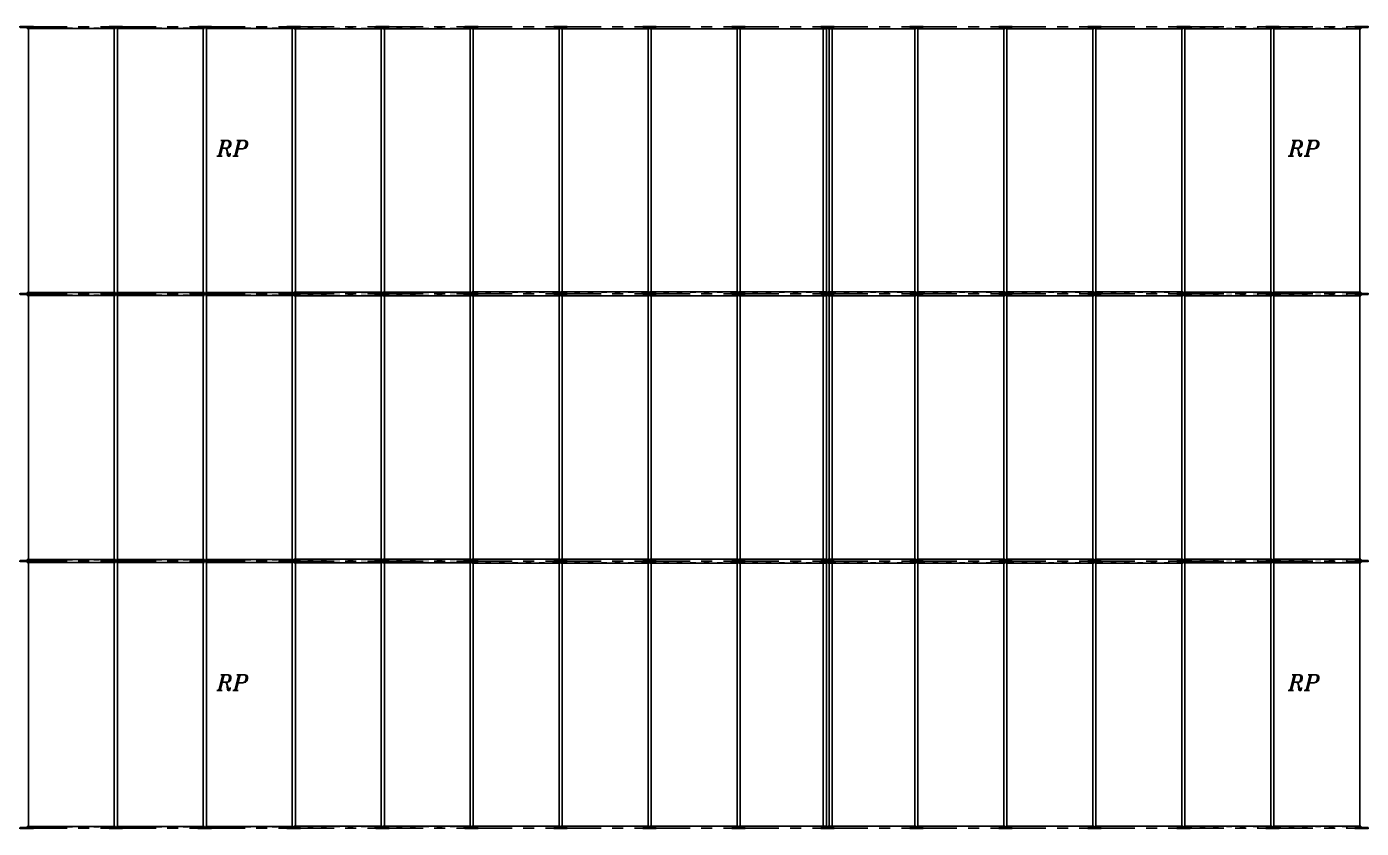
# Model space of a CAD drawing. Header units: inches. Extents: x -15 to 1885144, y -42615 to 866270.
# Drawn here: x 1662029 to 1692024, y 340410 to 358420 of the extents above; entities that cross this region are included whole.
import ezdxf

# ---------------------------------------------------------------- set-up
doc = ezdxf.new("R2010")
doc.units = ezdxf.units.IN
doc.header["$LTSCALE"] = 100
doc.header["$MEASUREMENT"] = 0
for name, pattern in [('CENTER', [2, 1.25, -0.25, 0.25, -0.25]), ('dash line', [30, 12, -18]), ('PHANTOM2', [1.25, 0.625, -0.125, 0.125, -0.125, 0.125, -0.125])]:
    doc.linetypes.add(name, pattern=pattern)
for name, color, linetype in [('axis', 8, 'PHANTOM2'), ('layout', 7, 'Continuous'), ('purlins', 4, 'Continuous'), ('text', 3, 'Continuous')]:
    doc.layers.add(name, color=color, linetype=linetype)
doc.styles.add('TEXT-3', font='ITALICT.shx', dxfattribs={"height": 350})

# ---------------------------------------------------------------- blocks, each defined once
blk = doc.blocks.new('*U1119')
at = {"layer": 'layout', "ltscale": 0.01}
for p, q in [((150, 10), (-150, 10)), ((-150, 10), (-150, -10)), ((150, -10), (150, 10)), ((-150, -10), (150, -10))]:
    blk.add_line(p, q, dxfattribs=at)
blk = doc.blocks.new('*U1120')
at = {"layer": 'layout', "color": 0, "linetype": 'ByBlock', "lineweight": -2, "transparency": 16777216}
for p in [(0, 0), (2000, 0), (4000, 0), (6000, 0), (8000, 0), (10000, 0), (12000, 0), (14000, 0), (16000, 0), (18000, 0)]:
    blk.add_blockref('*U1119', p, dxfattribs=at)
blk = doc.blocks.new('*U1121')
at = {"layer": 'layout', "ltscale": 0.01}
for p, q in [((150, 10), (-150, 10)), ((-150, 10), (-150, -10)), ((150, -10), (150, 10)), ((-150, -10), (150, -10))]:
    blk.add_line(p, q, dxfattribs=at)
blk = doc.blocks.new('*U1122')
at = {"layer": 'layout', "color": 0, "linetype": 'ByBlock', "lineweight": -2, "transparency": 16777216}
for p in [(0, 0), (2000, 0), (4000, 0), (6000, 0), (8000, 0), (10000, 0), (12000, 0), (14000, 0), (16000, 0), (18000, 0)]:
    blk.add_blockref('*U1121', p, dxfattribs=at)
blk = doc.blocks.new('*U1123')
at = {"layer": 'layout', "ltscale": 0.01}
for p, q in [((150, 10), (-150, 10)), ((-150, 10), (-150, -10)), ((150, -10), (150, 10)), ((-150, -10), (150, -10))]:
    blk.add_line(p, q, dxfattribs=at)
blk = doc.blocks.new('*U1124')
at = {"layer": 'layout', "color": 0, "linetype": 'ByBlock', "lineweight": -2, "transparency": 16777216}
for p in [(0, 0), (2000, 0), (4000, 0), (6000, 0), (8000, 0), (10000, 0), (12000, 0), (14000, 0), (16000, 0), (18000, 0)]:
    blk.add_blockref('*U1123', p, dxfattribs=at)
blk = doc.blocks.new('*U1125')
at = {"layer": 'layout', "ltscale": 0.01}
for p, q in [((150, 10), (-150, 10)), ((-150, 10), (-150, -10)), ((150, -10), (150, 10)), ((-150, -10), (150, -10))]:
    blk.add_line(p, q, dxfattribs=at)
blk = doc.blocks.new('*U1126')
at = {"layer": 'layout', "color": 0, "linetype": 'ByBlock', "lineweight": -2, "transparency": 16777216}
for p in [(0, 0), (2000, 0), (4000, 0), (6000, 0), (8000, 0), (10000, 0), (12000, 0), (14000, 0), (16000, 0), (18000, 0)]:
    blk.add_blockref('*U1125', p, dxfattribs=at)
blk = doc.blocks.new('*U1127')
at = {"layer": 'layout', "ltscale": 0.01}
for p, q in [((150, 10), (-150, 10)), ((-150, 10), (-150, -10)), ((150, -10), (150, 10)), ((-150, -10), (150, -10))]:
    blk.add_line(p, q, dxfattribs=at)
blk = doc.blocks.new('*U1128')
at = {"layer": 'layout', "color": 0, "linetype": 'ByBlock', "lineweight": -2, "transparency": 16777216}
for p in [(0, 0), (2000, 0), (4000, 0), (6000, 0), (8000, 0), (10000, 0), (12000, 0), (14000, 0), (16000, 0), (18000, 0)]:
    blk.add_blockref('*U1127', p, dxfattribs=at)
blk = doc.blocks.new('*U1129')
at = {"layer": 'layout', "ltscale": 0.01}
for p, q in [((150, 10), (-150, 10)), ((-150, 10), (-150, -10)), ((150, -10), (150, 10)), ((-150, -10), (150, -10))]:
    blk.add_line(p, q, dxfattribs=at)
blk = doc.blocks.new('*U1130')
at = {"layer": 'layout', "color": 0, "linetype": 'ByBlock', "lineweight": -2, "transparency": 16777216}
for p in [(0, 0), (2000, 0), (4000, 0), (6000, 0), (8000, 0), (10000, 0), (12000, 0), (14000, 0), (16000, 0), (18000, 0)]:
    blk.add_blockref('*U1129', p, dxfattribs=at)
blk = doc.blocks.new('*U1131')
at = {"layer": 'layout', "ltscale": 0.01}
for p, q in [((150, 10), (-150, 10)), ((-150, 10), (-150, -10)), ((150, -10), (150, 10)), ((-150, -10), (150, -10))]:
    blk.add_line(p, q, dxfattribs=at)
blk = doc.blocks.new('*U1132')
at = {"layer": 'layout', "color": 0, "linetype": 'ByBlock', "lineweight": -2, "transparency": 16777216}
for p in [(0, 0), (2000, 0), (4000, 0), (6000, 0), (8000, 0), (10000, 0), (12000, 0), (14000, 0), (16000, 0), (18000, 0)]:
    blk.add_blockref('*U1131', p, dxfattribs=at)
blk = doc.blocks.new('*U1133')
at = {"layer": 'layout', "ltscale": 0.01}
for p, q in [((150, 10), (-150, 10)), ((-150, 10), (-150, -10)), ((150, -10), (150, 10)), ((-150, -10), (150, -10))]:
    blk.add_line(p, q, dxfattribs=at)
blk = doc.blocks.new('*U1134')
at = {"layer": 'layout', "color": 0, "linetype": 'ByBlock', "lineweight": -2, "transparency": 16777216}
for p in [(0, 0), (2000, 0), (4000, 0), (6000, 0), (8000, 0), (10000, 0), (12000, 0), (14000, 0), (16000, 0), (18000, 0)]:
    blk.add_blockref('*U1133', p, dxfattribs=at)
blk = doc.blocks.new('*U1182')
at = {"layer": 'text', "linetype": 'Continuous', "style": 'TEXT-3'}
for p in [(651, -175), (24728, -175)]:
    blk.add_text('RP', height=350, dxfattribs=at).set_placement(p)
blk = doc.blocks.new('*U1183')
at = {"layer": 'text', "color": 0, "linetype": 'ByBlock', "lineweight": -2, "transparency": 16777216}
for p in [(0, 24000), (0, 12000)]:
    blk.add_blockref('*U1182', p, dxfattribs=at)

msp = doc.modelspace()

# ---------------------------------------------------------------- linework, layer by layer
at = {"layer": 'axis', "linetype": 'CENTER', "ltscale": 10}
for p, q in [((1734936.993, 358414.695), (1628025.176, 358414.695)), ((1734936.993, 358414.695), (1628025.176, 358414.695)), ((1734936.993, 358414.695), (1628025.176, 358414.695)), ((1734936.993, 358414.695), (1628025.176, 358414.695)), ((1734936.993, 352414.695), (1628025.176, 352414.695)), ((1734936.993, 352414.695), (1628025.176, 352414.695)), ((1734936.993, 352414.695), (1628025.176, 352414.695)), ((1734936.993, 352414.695), (1628025.176, 352414.695)), ((1734936.993, 346414.695), (1628025.176, 346414.695)), ((1734936.993, 346414.695), (1628025.176, 346414.695)), ((1734936.993, 346414.695), (1628025.176, 346414.695)), ((1734936.993, 346414.695), (1628025.176, 346414.695)), ((1734936.993, 340414.695), (1628025.176, 340414.695)), ((1734936.993, 340414.695), (1628025.176, 340414.695)), ((1734936.993, 340414.695), (1628025.176, 340414.695)), ((1734936.993, 340414.695), (1628025.176, 340414.695))]:
    msp.add_line(p, q, dxfattribs=at)
at = {"layer": 'layout', "ltscale": 0.01}
for p, q in [((1662039.378, 358404.695), (1662039.378, 358379.695)), ((1664024.378, 358404.695), (1664024.378, 358379.695)), ((1664044.378, 358404.695), (1664044.378, 358379.695)), ((1668024.378, 358404.695), (1668024.378, 358379.695)), ((1668044.378, 358404.695), (1668044.378, 358374.695)), ((1670024.378, 358404.695), (1670024.378, 358374.695)), ((1670044.378, 358404.695), (1670044.378, 358374.695)), ((1672024.378, 358404.695), (1672024.378, 358374.695)), ((1672044.378, 358404.695), (1672044.378, 358369.695)), ((1674024.378, 358404.695), (1674024.378, 358369.695)), ((1674044.378, 358404.695), (1674044.378, 358369.695)), ((1676024.378, 358404.695), (1676024.378, 358369.695)), ((1676044.378, 358404.695), (1676044.378, 358369.695)), ((1678024.378, 358404.695), (1678024.378, 358369.695)), ((1678044.378, 358404.695), (1678044.378, 358369.695)), ((1680024.378, 358404.695), (1680024.378, 358369.695)), ((1680044.378, 358404.695), (1680044.378, 358369.695)), ((1682014.378, 358404.695), (1682014.378, 358369.695)), ((1682034.378, 358404.695), (1682034.378, 358369.695)), ((1684014.378, 358404.695), (1684014.378, 358369.695)), ((1684034.378, 358404.695), (1684034.378, 358369.695)), ((1686014.378, 358404.695), (1686014.378, 358369.695)), ((1686034.378, 358404.695), (1686034.378, 358369.695)), ((1688014.378, 358404.695), (1688014.378, 358369.695)), ((1688034.378, 358404.695), (1688034.378, 358374.695)), ((1690014.378, 358404.695), (1690014.378, 358374.695)), ((1690034.378, 358404.695), (1690034.378, 358374.695)), ((1692014.378, 358404.695), (1692014.378, 358374.695)), ((1662039.378, 352449.695), (1662039.378, 352424.695)), ((1664024.378, 352449.695), (1664024.378, 352424.695)), ((1664044.378, 352449.695), (1664044.378, 352424.695)), ((1668024.378, 352449.695), (1668024.378, 352424.695)), ((1668044.378, 352454.695), (1668044.378, 352424.695)), ((1670024.378, 352454.695), (1670024.378, 352424.695)), ((1670044.378, 352454.695), (1670044.378, 352424.695)), ((1672024.378, 352454.695), (1672024.378, 352424.695)), ((1672044.378, 352459.695), (1672044.378, 352424.695)), ((1674024.378, 352459.695), (1674024.378, 352424.695)), ((1674044.378, 352459.695), (1674044.378, 352424.695)), ((1676024.378, 352459.695), (1676024.378, 352424.695)), ((1676044.378, 352459.695), (1676044.378, 352424.695)), ((1678024.378, 352459.695), (1678024.378, 352424.695)), ((1678044.378, 352459.695), (1678044.378, 352424.695)), ((1680024.378, 352459.695), (1680024.378, 352424.695)), ((1680044.378, 352459.695), (1680044.378, 352424.695)), ((1682014.378, 352459.695), (1682014.378, 352424.695)), ((1682034.378, 352459.695), (1682034.378, 352424.695)), ((1684014.378, 352459.695), (1684014.378, 352424.695)), ((1684034.378, 352459.695), (1684034.378, 352424.695)), ((1686014.378, 352459.695), (1686014.378, 352424.695)), ((1686034.378, 352459.695), (1686034.378, 352424.695)), ((1688014.378, 352459.695), (1688014.378, 352424.695)), ((1688034.378, 352454.695), (1688034.378, 352424.695)), ((1690014.378, 352454.695), (1690014.378, 352424.695)), ((1690034.378, 352454.695), (1690034.378, 352424.695)), ((1692014.378, 352454.695), (1692014.378, 352424.695)), ((1662039.378, 352404.695), (1662039.378, 352379.695)), ((1664024.378, 352404.695), (1664024.378, 352379.695)), ((1664044.378, 352404.695), (1664044.378, 352379.695)), ((1668024.378, 352404.695), (1668024.378, 352379.695)), ((1668044.378, 352404.695), (1668044.378, 352374.695)), ((1670024.378, 352404.695), (1670024.378, 352374.695)), ((1670044.378, 352404.695), (1670044.378, 352374.695)), ((1672024.378, 352404.695), (1672024.378, 352374.695)), ((1672044.378, 352404.695), (1672044.378, 352369.695)), ((1674024.378, 352404.695), (1674024.378, 352369.695)), ((1674044.378, 352404.695), (1674044.378, 352369.695)), ((1676024.378, 352404.695), (1676024.378, 352369.695)), ((1676044.378, 352404.695), (1676044.378, 352369.695)), ((1678024.378, 352404.695), (1678024.378, 352369.695)), ((1678044.378, 352404.695), (1678044.378, 352369.695)), ((1680024.378, 352404.695), (1680024.378, 352369.695)), ((1680044.378, 352404.695), (1680044.378, 352369.695)), ((1682014.378, 352404.695), (1682014.378, 352369.695)), ((1682034.378, 352404.695), (1682034.378, 352369.695)), ((1684014.378, 352404.695), (1684014.378, 352369.695)), ((1684034.378, 352404.695), (1684034.378, 352369.695)), ((1686014.378, 352404.695), (1686014.378, 352369.695)), ((1686034.378, 352404.695), (1686034.378, 352369.695)), ((1688014.378, 352404.695), (1688014.378, 352369.695)), ((1688034.378, 352404.695), (1688034.378, 352374.695)), ((1690014.378, 352404.695), (1690014.378, 352374.695)), ((1690034.378, 352404.695), (1690034.378, 352374.695)), ((1692014.378, 352404.695), (1692014.378, 352374.695)), ((1662039.378, 346449.695), (1662039.378, 346424.695)), ((1664024.378, 346449.695), (1664024.378, 346424.695)), ((1664044.378, 346449.695), (1664044.378, 346424.695)), ((1668024.378, 346449.695), (1668024.378, 346424.695)), ((1668044.378, 346454.695), (1668044.378, 346424.695)), ((1670024.378, 346454.695), (1670024.378, 346424.695)), ((1670044.378, 346454.695), (1670044.378, 346424.695)), ((1672024.378, 346454.695), (1672024.378, 346424.695)), ((1672044.378, 346459.695), (1672044.378, 346424.695)), ((1674024.378, 346459.695), (1674024.378, 346424.695)), ((1674044.378, 346459.695), (1674044.378, 346424.695)), ((1676024.378, 346459.695), (1676024.378, 346424.695)), ((1676044.378, 346459.695), (1676044.378, 346424.695)), ((1678024.378, 346459.695), (1678024.378, 346424.695)), ((1678044.378, 346459.695), (1678044.378, 346424.695)), ((1680024.378, 346459.695), (1680024.378, 346424.695)), ((1680044.378, 346459.695), (1680044.378, 346424.695)), ((1682014.378, 346459.695), (1682014.378, 346424.695)), ((1682034.378, 346459.695), (1682034.378, 346424.695)), ((1684014.378, 346459.695), (1684014.378, 346424.695)), ((1684034.378, 346459.695), (1684034.378, 346424.695)), ((1686014.378, 346459.695), (1686014.378, 346424.695)), ((1686034.378, 346459.695), (1686034.378, 346424.695)), ((1688014.378, 346459.695), (1688014.378, 346424.695)), ((1688034.378, 346454.695), (1688034.378, 346424.695)), ((1690014.378, 346454.695), (1690014.378, 346424.695)), ((1690034.378, 346454.695), (1690034.378, 346424.695)), ((1692014.378, 346454.695), (1692014.378, 346424.695)), ((1662039.378, 346404.695), (1662039.378, 346379.695)), ((1664024.378, 346404.695), (1664024.378, 346379.695)), ((1664044.378, 346404.695), (1664044.378, 346379.695)), ((1668024.378, 346404.695), (1668024.378, 346379.695)), ((1668044.378, 346404.695), (1668044.378, 346374.695)), ((1670024.378, 346404.695), (1670024.378, 346374.695)), ((1670044.378, 346404.695), (1670044.378, 346374.695)), ((1672024.378, 346404.695), (1672024.378, 346374.695)), ((1672044.378, 346404.695), (1672044.378, 346369.695)), ((1674024.378, 346404.695), (1674024.378, 346369.695)), ((1674044.378, 346404.695), (1674044.378, 346369.695)), ((1676024.378, 346404.695), (1676024.378, 346369.695)), ((1676044.378, 346404.695), (1676044.378, 346369.695)), ((1678024.378, 346404.695), (1678024.378, 346369.695)), ((1678044.378, 346404.695), (1678044.378, 346369.695)), ((1680024.378, 346404.695), (1680024.378, 346369.695)), ((1680044.378, 346404.695), (1680044.378, 346369.695)), ((1682014.378, 346404.695), (1682014.378, 346369.695)), ((1682034.378, 346404.695), (1682034.378, 346369.695)), ((1684014.378, 346404.695), (1684014.378, 346369.695)), ((1684034.378, 346404.695), (1684034.378, 346369.695)), ((1686014.378, 346404.695), (1686014.378, 346369.695)), ((1686034.378, 346404.695), (1686034.378, 346369.695)), ((1688014.378, 346404.695), (1688014.378, 346369.695)), ((1688034.378, 346404.695), (1688034.378, 346374.695)), ((1690014.378, 346404.695), (1690014.378, 346374.695)), ((1690034.378, 346404.695), (1690034.378, 346374.695)), ((1692014.378, 346404.695), (1692014.378, 346374.695)), ((1662039.378, 340449.695), (1662039.378, 340424.695)), ((1664024.378, 340449.695), (1664024.378, 340424.695)), ((1664044.378, 340449.695), (1664044.378, 340424.695)), ((1668024.378, 340449.695), (1668024.378, 340424.695)), ((1668044.378, 340454.695), (1668044.378, 340424.695)), ((1670024.378, 340454.695), (1670024.378, 340424.695)), ((1670044.378, 340454.695), (1670044.378, 340424.695)), ((1672024.378, 340454.695), (1672024.378, 340424.695)), ((1672044.378, 340459.695), (1672044.378, 340424.695)), ((1674024.378, 340459.695), (1674024.378, 340424.695)), ((1674044.378, 340459.695), (1674044.378, 340424.695)), ((1676024.378, 340459.695), (1676024.378, 340424.695)), ((1676044.378, 340459.695), (1676044.378, 340424.695)), ((1678024.378, 340459.695), (1678024.378, 340424.695)), ((1678044.378, 340459.695), (1678044.378, 340424.695)), ((1680024.378, 340459.695), (1680024.378, 340424.695)), ((1680044.378, 340459.695), (1680044.378, 340424.695)), ((1682014.378, 340459.695), (1682014.378, 340424.695)), ((1682034.378, 340459.695), (1682034.378, 340424.695)), ((1684014.378, 340459.695), (1684014.378, 340424.695)), ((1684034.378, 340459.695), (1684034.378, 340424.695)), ((1686014.378, 340459.695), (1686014.378, 340424.695)), ((1686034.378, 340459.695), (1686034.378, 340424.695)), ((1688014.378, 340459.695), (1688014.378, 340424.695)), ((1688034.378, 340454.695), (1688034.378, 340424.695)), ((1690014.378, 340454.695), (1690014.378, 340424.695)), ((1690034.378, 340454.695), (1690034.378, 340424.695)), ((1692014.378, 340454.695), (1692014.378, 340424.695))]:
    msp.add_line(p, q, dxfattribs=at)
at = {"layer": 'layout', "linetype": 'dash line', "ltscale": 0.1}
for p, q in [((1662039.378, 358384.695), (1664024.378, 358384.695)), ((1664044.378, 358384.695), (1666024.378, 358384.695)), ((1666044.378, 358384.695), (1668024.378, 358384.695)), ((1668044.378, 358379.695), (1670024.378, 358379.695)), ((1670044.378, 358379.695), (1672024.378, 358379.695)), ((1672044.378, 358374.695), (1674024.378, 358374.695)), ((1674044.378, 358374.695), (1676024.378, 358374.695)), ((1676044.378, 358374.695), (1678024.378, 358374.695)), ((1678044.378, 358374.695), (1680024.378, 358374.695)), ((1682014.378, 358374.695), (1680044.378, 358374.695)), ((1684014.378, 358374.695), (1682034.378, 358374.695)), ((1686014.378, 358374.695), (1684034.378, 358374.695)), ((1688014.378, 358374.695), (1686034.378, 358374.695)), ((1690014.378, 358379.695), (1688034.378, 358379.695)), ((1692014.378, 358379.695), (1690034.378, 358379.695)), ((1662039.378, 352444.695), (1664024.378, 352444.695)), ((1664044.378, 352444.695), (1666024.378, 352444.695)), ((1666044.378, 352444.695), (1668024.378, 352444.695)), ((1668044.378, 352449.695), (1670024.378, 352449.695)), ((1670044.378, 352449.695), (1672024.378, 352449.695)), ((1672044.378, 352454.695), (1674024.378, 352454.695)), ((1674044.378, 352454.695), (1676024.378, 352454.695)), ((1676044.378, 352454.695), (1678024.378, 352454.695)), ((1678044.378, 352454.695), (1680024.378, 352454.695)), ((1682014.378, 352454.695), (1680044.378, 352454.695)), ((1684014.378, 352454.695), (1682034.378, 352454.695)), ((1686014.378, 352454.695), (1684034.378, 352454.695)), ((1688014.378, 352454.695), (1686034.378, 352454.695)), ((1690014.378, 352449.695), (1688034.378, 352449.695)), ((1692014.378, 352449.695), (1690034.378, 352449.695)), ((1662039.378, 352384.695), (1664024.378, 352384.695)), ((1664044.378, 352384.695), (1666024.378, 352384.695)), ((1666044.378, 352384.695), (1668024.378, 352384.695)), ((1668044.378, 352379.695), (1670024.378, 352379.695)), ((1670044.378, 352379.695), (1672024.378, 352379.695)), ((1672044.378, 352374.695), (1674024.378, 352374.695)), ((1674044.378, 352374.695), (1676024.378, 352374.695)), ((1676044.378, 352374.695), (1678024.378, 352374.695)), ((1678044.378, 352374.695), (1680024.378, 352374.695)), ((1682014.378, 352374.695), (1680044.378, 352374.695)), ((1684014.378, 352374.695), (1682034.378, 352374.695)), ((1686014.378, 352374.695), (1684034.378, 352374.695)), ((1688014.378, 352374.695), (1686034.378, 352374.695)), ((1690014.378, 352379.695), (1688034.378, 352379.695)), ((1692014.378, 352379.695), (1690034.378, 352379.695)), ((1662039.378, 346444.695), (1664024.378, 346444.695)), ((1664044.378, 346444.695), (1666024.378, 346444.695)), ((1666044.378, 346444.695), (1668024.378, 346444.695)), ((1668044.378, 346449.695), (1670024.378, 346449.695)), ((1670044.378, 346449.695), (1672024.378, 346449.695)), ((1672044.378, 346454.695), (1674024.378, 346454.695)), ((1674044.378, 346454.695), (1676024.378, 346454.695)), ((1676044.378, 346454.695), (1678024.378, 346454.695)), ((1678044.378, 346454.695), (1680024.378, 346454.695)), ((1682014.378, 346454.695), (1680044.378, 346454.695)), ((1684014.378, 346454.695), (1682034.378, 346454.695)), ((1686014.378, 346454.695), (1684034.378, 346454.695)), ((1688014.378, 346454.695), (1686034.378, 346454.695)), ((1690014.378, 346449.695), (1688034.378, 346449.695)), ((1692014.378, 346449.695), (1690034.378, 346449.695)), ((1662039.378, 346384.695), (1664024.378, 346384.695)), ((1664044.378, 346384.695), (1666024.378, 346384.695)), ((1666044.378, 346384.695), (1668024.378, 346384.695)), ((1668044.378, 346379.695), (1670024.378, 346379.695)), ((1670044.378, 346379.695), (1672024.378, 346379.695)), ((1672044.378, 346374.695), (1674024.378, 346374.695)), ((1674044.378, 346374.695), (1676024.378, 346374.695)), ((1676044.378, 346374.695), (1678024.378, 346374.695)), ((1678044.378, 346374.695), (1680024.378, 346374.695)), ((1682014.378, 346374.695), (1680044.378, 346374.695)), ((1684014.378, 346374.695), (1682034.378, 346374.695)), ((1686014.378, 346374.695), (1684034.378, 346374.695)), ((1688014.378, 346374.695), (1686034.378, 346374.695)), ((1690014.378, 346379.695), (1688034.378, 346379.695)), ((1692014.378, 346379.695), (1690034.378, 346379.695)), ((1662039.378, 340444.695), (1664024.378, 340444.695)), ((1664044.378, 340444.695), (1666024.378, 340444.695)), ((1666044.378, 340444.695), (1668024.378, 340444.695)), ((1668044.378, 340449.695), (1670024.378, 340449.695)), ((1670044.378, 340449.695), (1672024.378, 340449.695)), ((1672044.378, 340454.695), (1674024.378, 340454.695)), ((1674044.378, 340454.695), (1676024.378, 340454.695)), ((1676044.378, 340454.695), (1678024.378, 340454.695)), ((1678044.378, 340454.695), (1680024.378, 340454.695)), ((1682014.378, 340454.695), (1680044.378, 340454.695)), ((1684014.378, 340454.695), (1682034.378, 340454.695)), ((1686014.378, 340454.695), (1684034.378, 340454.695)), ((1688014.378, 340454.695), (1686034.378, 340454.695)), ((1690014.378, 340449.695), (1688034.378, 340449.695)), ((1692014.378, 340449.695), (1690034.378, 340449.695))]:
    msp.add_line(p, q, dxfattribs=at)
at = {"layer": 'layout'}
for p, q in [((1662039.378, 358379.695), (1664024.378, 358379.695)), ((1664044.378, 358379.695), (1666024.378, 358379.695)), ((1666044.378, 358379.695), (1668024.378, 358379.695)), ((1668044.378, 358374.695), (1670024.378, 358374.695)), ((1670044.378, 358374.695), (1672024.378, 358374.695)), ((1672044.378, 358369.695), (1674024.378, 358369.695)), ((1674044.378, 358369.695), (1676024.378, 358369.695)), ((1676044.378, 358369.695), (1678024.378, 358369.695)), ((1678044.378, 358369.695), (1680024.378, 358369.695)), ((1682014.378, 358369.695), (1680044.378, 358369.695)), ((1684014.378, 358369.695), (1682034.378, 358369.695)), ((1686014.378, 358369.695), (1684034.378, 358369.695)), ((1688014.378, 358369.695), (1686034.378, 358369.695)), ((1690014.378, 358374.695), (1688034.378, 358374.695)), ((1692014.378, 358374.695), (1690034.378, 358374.695)), ((1662039.378, 352449.695), (1664024.378, 352449.695)), ((1664044.378, 352449.695), (1666024.378, 352449.695)), ((1666044.378, 352449.695), (1668024.378, 352449.695)), ((1668044.378, 352454.695), (1670024.378, 352454.695)), ((1670044.378, 352454.695), (1672024.378, 352454.695)), ((1672044.378, 352459.695), (1674024.378, 352459.695)), ((1674044.378, 352459.695), (1676024.378, 352459.695)), ((1676044.378, 352459.695), (1678024.378, 352459.695)), ((1678044.378, 352459.695), (1680024.378, 352459.695)), ((1682014.378, 352459.695), (1680044.378, 352459.695)), ((1684014.378, 352459.695), (1682034.378, 352459.695)), ((1686014.378, 352459.695), (1684034.378, 352459.695)), ((1688014.378, 352459.695), (1686034.378, 352459.695)), ((1690014.378, 352454.695), (1688034.378, 352454.695)), ((1692014.378, 352454.695), (1690034.378, 352454.695)), ((1662039.378, 352379.695), (1664024.378, 352379.695)), ((1664044.378, 352379.695), (1666024.378, 352379.695)), ((1666044.378, 352379.695), (1668024.378, 352379.695)), ((1668044.378, 352374.695), (1670024.378, 352374.695)), ((1670044.378, 352374.695), (1672024.378, 352374.695)), ((1672044.378, 352369.695), (1674024.378, 352369.695)), ((1674044.378, 352369.695), (1676024.378, 352369.695)), ((1676044.378, 352369.695), (1678024.378, 352369.695)), ((1678044.378, 352369.695), (1680024.378, 352369.695)), ((1682014.378, 352369.695), (1680044.378, 352369.695)), ((1684014.378, 352369.695), (1682034.378, 352369.695)), ((1686014.378, 352369.695), (1684034.378, 352369.695)), ((1688014.378, 352369.695), (1686034.378, 352369.695)), ((1690014.378, 352374.695), (1688034.378, 352374.695)), ((1692014.378, 352374.695), (1690034.378, 352374.695)), ((1662039.378, 346449.695), (1664024.378, 346449.695)), ((1664044.378, 346449.695), (1666024.378, 346449.695)), ((1666044.378, 346449.695), (1668024.378, 346449.695)), ((1668044.378, 346454.695), (1670024.378, 346454.695)), ((1670044.378, 346454.695), (1672024.378, 346454.695)), ((1672044.378, 346459.695), (1674024.378, 346459.695)), ((1674044.378, 346459.695), (1676024.378, 346459.695)), ((1676044.378, 346459.695), (1678024.378, 346459.695)), ((1678044.378, 346459.695), (1680024.378, 346459.695)), ((1682014.378, 346459.695), (1680044.378, 346459.695)), ((1684014.378, 346459.695), (1682034.378, 346459.695)), ((1686014.378, 346459.695), (1684034.378, 346459.695)), ((1688014.378, 346459.695), (1686034.378, 346459.695)), ((1690014.378, 346454.695), (1688034.378, 346454.695)), ((1692014.378, 346454.695), (1690034.378, 346454.695)), ((1662039.378, 346379.695), (1664024.378, 346379.695)), ((1664044.378, 346379.695), (1666024.378, 346379.695)), ((1666044.378, 346379.695), (1668024.378, 346379.695)), ((1668044.378, 346374.695), (1670024.378, 346374.695)), ((1670044.378, 346374.695), (1672024.378, 346374.695)), ((1672044.378, 346369.695), (1674024.378, 346369.695)), ((1674044.378, 346369.695), (1676024.378, 346369.695)), ((1676044.378, 346369.695), (1678024.378, 346369.695)), ((1678044.378, 346369.695), (1680024.378, 346369.695)), ((1682014.378, 346369.695), (1680044.378, 346369.695)), ((1684014.378, 346369.695), (1682034.378, 346369.695)), ((1686014.378, 346369.695), (1684034.378, 346369.695)), ((1688014.378, 346369.695), (1686034.378, 346369.695)), ((1690014.378, 346374.695), (1688034.378, 346374.695)), ((1692014.378, 346374.695), (1690034.378, 346374.695)), ((1662039.378, 340449.695), (1664024.378, 340449.695)), ((1664044.378, 340449.695), (1666024.378, 340449.695)), ((1666044.378, 340449.695), (1668024.378, 340449.695)), ((1668044.378, 340454.695), (1670024.378, 340454.695)), ((1670044.378, 340454.695), (1672024.378, 340454.695)), ((1672044.378, 340459.695), (1674024.378, 340459.695)), ((1674044.378, 340459.695), (1676024.378, 340459.695)), ((1676044.378, 340459.695), (1678024.378, 340459.695)), ((1678044.378, 340459.695), (1680024.378, 340459.695)), ((1682014.378, 340459.695), (1680044.378, 340459.695)), ((1684014.378, 340459.695), (1682034.378, 340459.695)), ((1686014.378, 340459.695), (1684034.378, 340459.695)), ((1688014.378, 340459.695), (1686034.378, 340459.695)), ((1690014.378, 340454.695), (1688034.378, 340454.695)), ((1692014.378, 340454.695), (1690034.378, 340454.695))]:
    msp.add_line(p, q, dxfattribs=at)
at = {"layer": 'layout', "linetype": 'dash line', "ltscale": 0.01}
for p, q in [((1666024.378, 358404.695), (1666024.378, 358379.695)), ((1666044.378, 358404.695), (1666044.378, 358379.695)), ((1666024.378, 352449.695), (1666024.378, 352424.695)), ((1666044.378, 352449.695), (1666044.378, 352424.695)), ((1666024.378, 352404.695), (1666024.378, 352379.695)), ((1666044.378, 352404.695), (1666044.378, 352379.695)), ((1666024.378, 346449.695), (1666024.378, 346424.695)), ((1666044.378, 346449.695), (1666044.378, 346424.695)), ((1666024.378, 346404.695), (1666024.378, 346379.695)), ((1666044.378, 346404.695), (1666044.378, 346379.695)), ((1666024.378, 340449.695), (1666024.378, 340424.695)), ((1666044.378, 340449.695), (1666044.378, 340424.695))]:
    msp.add_line(p, q, dxfattribs=at)
at = {"layer": 'purlins', "ltscale": 0.01}
for p, q in [((1662067.345, 352449.695), (1662067.345, 358404.695)), ((1663997.468, 352449.695), (1663997.468, 358404.695)), ((1664067.345, 352449.695), (1664067.345, 358404.695)), ((1665997.468, 352449.695), (1665997.468, 358404.695)), ((1666067.345, 352449.695), (1666067.345, 358404.695)), ((1667997.468, 352449.695), (1667997.468, 358404.695)), ((1668067.345, 352454.695), (1668067.345, 358404.695)), ((1669997.468, 352454.695), (1669997.468, 358404.695)), ((1670067.345, 358404.695), (1669997.468, 358404.695)), ((1670067.345, 352454.695), (1670067.345, 358404.695)), ((1671997.468, 352454.695), (1671997.468, 358404.695)), ((1672067.345, 352454.695), (1672067.345, 358404.695)), ((1673997.468, 352454.695), (1673997.468, 358404.695)), ((1674067.345, 352454.695), (1674067.345, 358404.695)), ((1675997.468, 352454.695), (1675997.468, 358404.695)), ((1676067.345, 352454.695), (1676067.345, 358404.695)), ((1677997.468, 352454.695), (1677997.468, 358404.695)), ((1678067.345, 352454.695), (1678067.345, 358404.695)), ((1679933.529, 352454.695), (1679933.529, 358404.695)), ((1680003.433, 352454.695), (1680003.433, 358404.695)), ((1680065.324, 352454.695), (1680065.324, 358404.695)), ((1680135.227, 352454.695), (1680135.227, 358404.695)), ((1681988.912, 352454.695), (1681988.912, 358404.695)), ((1682058.789, 352454.695), (1682058.789, 358404.695)), ((1683988.912, 352454.695), (1683988.912, 358404.695)), ((1684058.789, 352454.695), (1684058.789, 358404.695)), ((1685988.912, 352454.695), (1685988.912, 358404.695)), ((1686058.789, 352454.695), (1686058.789, 358404.695)), ((1687988.912, 352454.695), (1687988.912, 358404.695)), ((1688058.789, 352454.695), (1688058.789, 358404.695)), ((1689988.912, 352454.695), (1689988.912, 358404.695)), ((1690058.789, 352454.695), (1690058.789, 358404.695)), ((1691988.912, 352454.695), (1691988.912, 358404.695)), ((1662067.345, 352424.695), (1662067.345, 352449.695)), ((1663997.468, 352424.695), (1663997.468, 352449.695)), ((1664067.345, 352424.695), (1664067.345, 352449.695)), ((1665997.468, 352424.695), (1665997.468, 352459.695)), ((1666067.345, 352424.695), (1666067.345, 352459.695)), ((1667997.468, 352424.695), (1667997.468, 352459.695)), ((1668067.345, 352424.695), (1668067.345, 352459.695)), ((1669997.468, 352424.695), (1669997.468, 352459.695)), ((1670067.345, 352424.695), (1670067.345, 352459.695)), ((1671997.468, 352424.695), (1671997.468, 352459.695)), ((1672067.345, 352424.695), (1672067.345, 352459.695)), ((1673997.468, 352424.695), (1673997.468, 352459.695)), ((1674067.345, 352424.695), (1674067.345, 352459.695)), ((1675997.468, 352424.695), (1675997.468, 352459.695)), ((1676067.345, 352424.695), (1676067.345, 352459.695)), ((1677997.468, 352424.695), (1677997.468, 352459.695)), ((1678067.345, 352424.695), (1678067.345, 352459.695)), ((1679933.529, 352424.695), (1679933.529, 352459.695)), ((1680003.433, 352424.695), (1680003.433, 352459.695)), ((1680065.324, 352424.695), (1680065.324, 352459.695)), ((1680135.227, 352424.695), (1680135.227, 352459.695)), ((1681988.912, 352424.695), (1681988.912, 352459.695)), ((1682058.789, 352424.695), (1682058.789, 352459.695)), ((1683988.912, 352424.695), (1683988.912, 352459.695)), ((1684058.789, 352424.695), (1684058.789, 352459.695)), ((1685988.912, 352424.695), (1685988.912, 352459.695)), ((1686058.789, 352424.695), (1686058.789, 352459.695)), ((1687988.912, 352424.695), (1687988.912, 352459.695)), ((1688058.789, 352424.695), (1688058.789, 352459.695)), ((1689988.912, 352424.695), (1689988.912, 352459.695)), ((1690058.789, 352424.695), (1690058.789, 352459.695)), ((1691988.912, 352424.695), (1691988.912, 352459.695)), ((1662067.345, 346449.695), (1662067.345, 352404.695)), ((1663997.468, 346449.695), (1663997.468, 352404.695)), ((1664067.345, 346449.695), (1664067.345, 352404.695)), ((1665997.468, 346449.695), (1665997.468, 352404.695)), ((1666067.345, 346449.695), (1666067.345, 352404.695)), ((1667997.468, 346449.695), (1667997.468, 352404.695)), ((1668067.345, 346454.695), (1668067.345, 352404.695)), ((1669997.468, 346454.695), (1669997.468, 352404.695)), ((1670067.345, 352404.695), (1669997.468, 352404.695)), ((1670067.345, 346454.695), (1670067.345, 352404.695)), ((1671997.468, 346454.695), (1671997.468, 352404.695)), ((1672067.345, 346454.695), (1672067.345, 352404.695)), ((1673997.468, 346454.695), (1673997.468, 352404.695)), ((1674067.345, 346454.695), (1674067.345, 352404.695)), ((1675997.468, 346454.695), (1675997.468, 352404.695)), ((1676067.345, 346454.695), (1676067.345, 352404.695)), ((1677997.468, 346454.695), (1677997.468, 352404.695)), ((1678067.345, 346454.695), (1678067.345, 352404.695)), ((1679933.529, 346454.695), (1679933.529, 352404.695)), ((1680003.433, 346454.695), (1680003.433, 352404.695)), ((1680065.324, 346454.695), (1680065.324, 352404.695)), ((1680135.227, 346454.695), (1680135.227, 352404.695)), ((1681988.912, 346454.695), (1681988.912, 352404.695)), ((1682058.789, 346454.695), (1682058.789, 352404.695)), ((1683988.912, 346454.695), (1683988.912, 352404.695)), ((1684058.789, 346454.695), (1684058.789, 352404.695)), ((1685988.912, 346454.695), (1685988.912, 352404.695)), ((1686058.789, 346454.695), (1686058.789, 352404.695)), ((1687988.912, 346454.695), (1687988.912, 352404.695)), ((1688058.789, 346454.695), (1688058.789, 352404.695)), ((1689988.912, 346454.695), (1689988.912, 352404.695)), ((1690058.789, 346454.695), (1690058.789, 352404.695)), ((1691988.912, 346454.695), (1691988.912, 352404.695)), ((1662067.345, 346424.695), (1662067.345, 346449.695)), ((1663997.468, 346424.695), (1663997.468, 346449.695)), ((1664067.345, 346424.695), (1664067.345, 346449.695)), ((1665997.468, 346424.695), (1665997.468, 346459.695)), ((1666067.345, 346424.695), (1666067.345, 346459.695)), ((1667997.468, 346424.695), (1667997.468, 346459.695)), ((1668067.345, 346424.695), (1668067.345, 346459.695)), ((1669997.468, 346424.695), (1669997.468, 346459.695)), ((1670067.345, 346424.695), (1670067.345, 346459.695)), ((1671997.468, 346424.695), (1671997.468, 346459.695)), ((1672067.345, 346424.695), (1672067.345, 346459.695)), ((1673997.468, 346424.695), (1673997.468, 346459.695)), ((1674067.345, 346424.695), (1674067.345, 346459.695)), ((1675997.468, 346424.695), (1675997.468, 346459.695)), ((1676067.345, 346424.695), (1676067.345, 346459.695)), ((1677997.468, 346424.695), (1677997.468, 346459.695)), ((1678067.345, 346424.695), (1678067.345, 346459.695)), ((1679933.529, 346424.695), (1679933.529, 346459.695)), ((1680003.433, 346424.695), (1680003.433, 346459.695)), ((1680065.324, 346424.695), (1680065.324, 346459.695)), ((1680135.227, 346424.695), (1680135.227, 346459.695)), ((1681988.912, 346424.695), (1681988.912, 346459.695)), ((1682058.789, 346424.695), (1682058.789, 346459.695)), ((1683988.912, 346424.695), (1683988.912, 346459.695)), ((1684058.789, 346424.695), (1684058.789, 346459.695)), ((1685988.912, 346424.695), (1685988.912, 346459.695)), ((1686058.789, 346424.695), (1686058.789, 346459.695)), ((1687988.912, 346424.695), (1687988.912, 346459.695)), ((1688058.789, 346424.695), (1688058.789, 346459.695)), ((1689988.912, 346424.695), (1689988.912, 346459.695)), ((1690058.789, 346424.695), (1690058.789, 346459.695)), ((1691988.912, 346424.695), (1691988.912, 346459.695)), ((1662067.345, 340449.695), (1662067.345, 346404.695)), ((1663997.468, 340449.695), (1663997.468, 346404.695)), ((1664067.345, 340449.695), (1664067.345, 346404.695)), ((1665997.468, 340449.695), (1665997.468, 346404.695)), ((1666067.345, 340449.695), (1666067.345, 346404.695)), ((1667997.468, 340449.695), (1667997.468, 346404.695)), ((1668067.345, 340454.695), (1668067.345, 346404.695)), ((1669997.468, 340454.695), (1669997.468, 346404.695)), ((1670067.345, 346404.695), (1669997.468, 346404.695)), ((1670067.345, 340454.695), (1670067.345, 346404.695)), ((1671997.468, 340454.695), (1671997.468, 346404.695)), ((1672067.345, 340454.695), (1672067.345, 346404.695)), ((1673997.468, 340454.695), (1673997.468, 346404.695)), ((1674067.345, 340454.695), (1674067.345, 346404.695)), ((1675997.468, 340454.695), (1675997.468, 346404.695)), ((1676067.345, 340454.695), (1676067.345, 346404.695)), ((1677997.468, 340454.695), (1677997.468, 346404.695)), ((1678067.345, 340454.695), (1678067.345, 346404.695)), ((1679933.529, 340454.695), (1679933.529, 346404.695)), ((1680003.433, 340454.695), (1680003.433, 346404.695)), ((1680065.324, 340454.695), (1680065.324, 346404.695)), ((1680135.227, 340454.695), (1680135.227, 346404.695)), ((1681988.912, 340454.695), (1681988.912, 346404.695)), ((1682058.789, 340454.695), (1682058.789, 346404.695)), ((1683988.912, 340454.695), (1683988.912, 346404.695)), ((1684058.789, 340454.695), (1684058.789, 346404.695)), ((1685988.912, 340454.695), (1685988.912, 346404.695)), ((1686058.789, 340454.695), (1686058.789, 346404.695)), ((1687988.912, 340454.695), (1687988.912, 346404.695)), ((1688058.789, 340454.695), (1688058.789, 346404.695)), ((1689988.912, 340454.695), (1689988.912, 346404.695)), ((1690058.789, 340454.695), (1690058.789, 346404.695)), ((1691988.912, 340454.695), (1691988.912, 346404.695)), ((1662067.345, 340424.695), (1662067.345, 340449.695)), ((1663997.468, 340424.695), (1663997.468, 340449.695)), ((1664067.345, 340424.695), (1664067.345, 340449.695)), ((1665997.468, 340424.695), (1665997.468, 340459.695)), ((1666067.345, 340424.695), (1666067.345, 340459.695)), ((1667997.468, 340424.695), (1667997.468, 340459.695)), ((1668067.345, 340424.695), (1668067.345, 340459.695)), ((1669997.468, 340424.695), (1669997.468, 340459.695)), ((1670067.345, 340424.695), (1670067.345, 340459.695)), ((1671997.468, 340424.695), (1671997.468, 340459.695)), ((1672067.345, 340424.695), (1672067.345, 340459.695)), ((1673997.468, 340424.695), (1673997.468, 340459.695)), ((1674067.345, 340424.695), (1674067.345, 340459.695)), ((1675997.468, 340424.695), (1675997.468, 340459.695)), ((1676067.345, 340424.695), (1676067.345, 340459.695)), ((1677997.468, 340424.695), (1677997.468, 340459.695)), ((1678067.345, 340424.695), (1678067.345, 340459.695)), ((1679933.529, 340424.695), (1679933.529, 340459.695)), ((1680003.433, 340424.695), (1680003.433, 340459.695)), ((1680065.324, 340424.695), (1680065.324, 340459.695)), ((1680135.227, 340424.695), (1680135.227, 340459.695)), ((1681988.912, 340424.695), (1681988.912, 340459.695)), ((1682058.789, 340424.695), (1682058.789, 340459.695)), ((1683988.912, 340424.695), (1683988.912, 340459.695)), ((1684058.789, 340424.695), (1684058.789, 340459.695)), ((1685988.912, 340424.695), (1685988.912, 340459.695)), ((1686058.789, 340424.695), (1686058.789, 340459.695)), ((1687988.912, 340424.695), (1687988.912, 340459.695)), ((1688058.789, 340424.695), (1688058.789, 340459.695)), ((1689988.912, 340424.695), (1689988.912, 340459.695)), ((1690058.789, 340424.695), (1690058.789, 340459.695)), ((1691988.912, 340424.695), (1691988.912, 340459.695))]:
    msp.add_line(p, q, dxfattribs=at)

# ---------------------------------------------------------------- block references
at = {"layer": 'layout'}
for name, p in [('*U1132', (1662029.378, 358414.695)), ('*U1128', (1662029.378, 352414.695)), ('*U1124', (1662029.378, 346414.695)), ('*U1120', (1662029.378, 340414.695))]:
    msp.add_blockref(name, p, dxfattribs=at)
at = {"layer": 'layout', "xscale": -1}
for name, p in [('*U1134', (1698029.378, 358414.695)), ('*U1130', (1698029.378, 352414.695)), ('*U1126', (1698029.378, 346414.695)), ('*U1122', (1698029.378, 340414.695))]:
    msp.add_blockref(name, p, dxfattribs=at)
at = {"layer": 'text'}
msp.add_blockref('*U1183', (1665651.315, 331684.429), dxfattribs=at)

doc.saveas('drawing.dxf')
